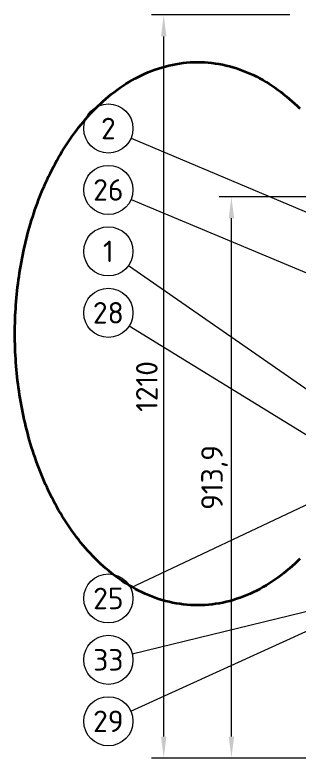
# Model space of a CAD drawing. Header units: millimetres. Extents: x 0 to 2382, y 0 to 420.
# Drawn here: x 91.2 to 137.4, y 212.2 to 333.2 of the extents above; entities that cross this region are included whole.
import ezdxf
from ezdxf.enums import TextEntityAlignment as Align

# ---------------------------------------------------------------- set-up
doc = ezdxf.new("R2010")
doc.units = ezdxf.units.MM
doc.linetypes.add('IRAM-E-TRAZOS', pattern=[5, 4, -1])
for name, color, linetype, lineweight in [('02-OCULTA', 4, 'IRAM-E-TRAZOS', 35), ('04-COTA', 3, 'CONTINUOUS', 18), ('06-TEXTO', 7, 'CONTINUOUS', 25), ('08-FINA', 5, 'CONTINUOUS', 18)]:
    doc.layers.add(name, color=color, linetype=linetype, lineweight=lineweight)
doc.styles.add('ISO3098', font='isocpeur.ttf')
doc.dimstyles.new('FLAMA-IRAM', dxfattribs={"dimtxt": 3.5, "dimasz": 3.5, "dimexe": 2, "dimexo": 1.5, "dimgap": 1, "dimtad": 1, "dimdec": 1, "dimtxsty": 'ISO3098', "dimblk": 'IRAM_FLECHA', "dimblk1": 'IRAM_FLECHA', "dimblk2": 'IRAM_FLECHA', "dimcen": 2.5, "dimclrd": 256, "dimclre": 256, "dimclrt": 256, "dimazin": 3, "dimtfac": 1, "dimtmove": 0, "dimatfit": 3, "dimlwd": 18, "dimlwe": 18})

# ---------------------------------------------------------------- blocks, each defined once
blk = doc.blocks.new('IRAM_FLECHA')
blk.add_solid([(0, 0), (-1, 0.125), (-1, -0.125)])

msp = doc.modelspace()

# ---------------------------------------------------------------- linework, layer by layer
at = {"layer": '02-OCULTA'}
msp.add_lwpolyline([(137.52, 244.676), (137.103, 244.264), (136.679, 243.86), (136.247, 243.464), (135.808, 243.077), (135.36, 242.698), (134.906, 242.328), (134.444, 241.968), (133.974, 241.617), (133.497, 241.277), (133.013, 240.947), (132.522, 240.627), (132.023, 240.32), (131.518, 240.023), (131.005, 239.739), (130.486, 239.467), (129.96, 239.208), (129.429, 238.963), (128.89, 238.731), (128.347, 238.513), (127.797, 238.309), (127.243, 238.12), (126.683, 237.946), (126.119, 237.788), (125.551, 237.645), (124.978, 237.518), (124.403, 237.408), (123.825, 237.314), (123.244, 237.237), (122.661, 237.177), (122.077, 237.133), (121.491, 237.107), (120.905, 237.099), (120.319, 237.107), (119.734, 237.132), (119.15, 237.175), (118.567, 237.235), (117.986, 237.312), (117.407, 237.405), (116.832, 237.515), (116.26, 237.641), (115.691, 237.783), (115.127, 237.941), (114.567, 238.115), (114.012, 238.303), (113.463, 238.506), (112.919, 238.724), (112.381, 238.956), (111.848, 239.201), (111.323, 239.46), (110.803, 239.731), (110.291, 240.015), (109.785, 240.311), (109.286, 240.618), (108.794, 240.937), (108.31, 241.267), (107.833, 241.607), (107.363, 241.957), (106.901, 242.317), (106.446, 242.687), (105.999, 243.065), (105.559, 243.453), (105.127, 243.848), (104.702, 244.252), (104.285, 244.664), (103.876, 245.083), (103.474, 245.509), (103.079, 245.942), (102.692, 246.382), (102.312, 246.828), (101.94, 247.281), (101.574, 247.739), (101.217, 248.203), (100.866, 248.673), (100.522, 249.147), (100.186, 249.627), (99.857, 250.112), (99.535, 250.601), (99.219, 251.095), (98.911, 251.593), (98.609, 252.096), (98.314, 252.602), (98.026, 253.112), (97.745, 253.626), (97.47, 254.144), (97.201, 254.665), (96.939, 255.189), (96.684, 255.716), (96.435, 256.247), (96.192, 256.78), (95.956, 257.316), (95.726, 257.855), (95.502, 258.396), (95.284, 258.94), (95.072, 259.487), (94.866, 260.035), (94.667, 260.586), (94.473, 261.139), (94.285, 261.694), (94.103, 262.251), (93.927, 262.81), (93.757, 263.371), (93.592, 263.933), (93.433, 264.497), (93.28, 265.063), (93.133, 265.63), (92.991, 266.199), (92.855, 266.769), (92.724, 267.34), (92.599, 267.912), (92.479, 268.486), (92.365, 269.061), (92.256, 269.636), (92.153, 270.213), (92.055, 270.791), (91.963, 271.37), (91.876, 271.949), (91.794, 272.529), (91.718, 273.11), (91.647, 273.692), (91.581, 274.274), (91.521, 274.857), (91.465, 275.44), (91.416, 276.024), (91.371, 276.608), (91.332, 277.193), (91.298, 277.778), (91.269, 278.363), (91.245, 278.949), (91.227, 279.534), (91.213, 280.12), (91.205, 280.706), (91.203, 281.292), (91.205, 281.878), (91.213, 282.464), (91.226, 283.05), (91.244, 283.636), (91.267, 284.221), (91.296, 284.806), (91.329, 285.391), (91.369, 285.976), (91.413, 286.56), (91.462, 287.144), (91.517, 287.728), (91.577, 288.31), (91.643, 288.893), (91.713, 289.474), (91.789, 290.056), (91.871, 290.636), (91.958, 291.215), (92.05, 291.794), (92.147, 292.372), (92.25, 292.949), (92.359, 293.525), (92.472, 294.099), (92.592, 294.673), (92.717, 295.246), (92.847, 295.817), (92.983, 296.387), (93.124, 296.956), (93.272, 297.523), (93.424, 298.089), (93.583, 298.653), (93.747, 299.215), (93.917, 299.776), (94.093, 300.335), (94.275, 300.892), (94.462, 301.448), (94.655, 302.001), (94.855, 302.552), (95.06, 303.101), (95.272, 303.647), (95.489, 304.191), (95.713, 304.733), (95.943, 305.272), (96.179, 305.808), (96.421, 306.342), (96.67, 306.873), (96.925, 307.4), (97.186, 307.925), (97.454, 308.446), (97.729, 308.963), (98.01, 309.478), (98.298, 309.988), (98.592, 310.495), (98.893, 310.997), (99.202, 311.496), (99.517, 311.99), (99.838, 312.479), (100.167, 312.964), (100.503, 313.444), (100.846, 313.919), (101.196, 314.389), (101.554, 314.854), (101.919, 315.312), (102.291, 315.765), (102.67, 316.211), (103.057, 316.652), (103.451, 317.085), (103.852, 317.512), (104.261, 317.931), (104.678, 318.343), (105.102, 318.747), (105.534, 319.143), (105.973, 319.531), (106.42, 319.91), (106.874, 320.28), (107.336, 320.64), (107.805, 320.991), (108.281, 321.332), (108.765, 321.662), (109.256, 321.982), (109.755, 322.29), (110.26, 322.586), (110.772, 322.871), (111.291, 323.143), (111.816, 323.402), (112.347, 323.648), (112.885, 323.881), (113.429, 324.099), (113.978, 324.303), (114.532, 324.493), (115.091, 324.667), (115.655, 324.826), (116.223, 324.969), (116.795, 325.096), (117.37, 325.207), (117.948, 325.302), (118.529, 325.379), (119.111, 325.44), (119.696, 325.484), (120.281, 325.511), (120.867, 325.52), (121.453, 325.512), (122.038, 325.488), (122.622, 325.445), (123.205, 325.386), (123.786, 325.31), (124.365, 325.218), (124.941, 325.108), (125.513, 324.983), (126.082, 324.841), (126.646, 324.684), (127.206, 324.511), (127.761, 324.323), (128.311, 324.12), (128.856, 323.903), (129.394, 323.671), (129.927, 323.426), (130.453, 323.168), (130.973, 322.897), (131.486, 322.614), (131.992, 322.318), (132.491, 322.011), (132.984, 321.692), (133.469, 321.362), (133.946, 321.022), (134.417, 320.672), (134.879, 320.312), (135.335, 319.942), (135.783, 319.564), (136.223, 319.176), (136.656, 318.78), (137.081, 318.376), (137.499, 317.965)], dxfattribs=at)
at = {"layer": '08-FINA'}
for p, q in [((110.074, 313.149), (154.591, 294.293)), ((110.079, 303.161), (149.881, 286.454)), ((109.673, 292.424), (152.991, 262.259)), ((109.794, 282.608), (146.987, 259.644)), ((110.006, 239.921), (147.467, 257.659)), ((110.275, 229.165), (149.591, 238.834)), ((110.032, 219.866), (148.46, 237.356))]:
    msp.add_line(p, q, dxfattribs=at)
for centre in [(106.391, 314.709), (106.391, 304.709), (106.391, 294.709), (106.391, 284.709), (106.391, 238.209), (106.391, 228.209), (106.391, 218.209)]:
    msp.add_circle(centre, 4, dxfattribs=at)

# ---------------------------------------------------------------- texts
at = {"layer": '06-TEXTO', "style": 'ISO3098'}
for s, p in [('2', (106.391, 314.709)), ('26', (106.391, 304.709)), ('1', (106.391, 294.709)), ('28', (106.391, 284.709)), ('25', (106.391, 238.209)), ('33', (106.391, 228.209)), ('29', (106.391, 218.209))]:
    msp.add_text(s, height=3.5, dxfattribs=at).set_placement(p, align=Align.MIDDLE_CENTER)

# ---------------------------------------------------------------- dimensions: what is measured, and where the dimension line sits
at = {"layer": '04-COTA'}
for base, p1, p2 in [((115.391, 212.209), (137.391, 212.209), (137.391, 333.209)), ((126.391, 212.209), (145.791, 212.209), (158.791, 303.596))]:
    msp.add_linear_dim(base=base, p1=p1, p2=p2, angle=90, dimstyle='FLAMA-IRAM', override={"dimlfac": 10}, dxfattribs=at).render()

doc.saveas('drawing.dxf')
